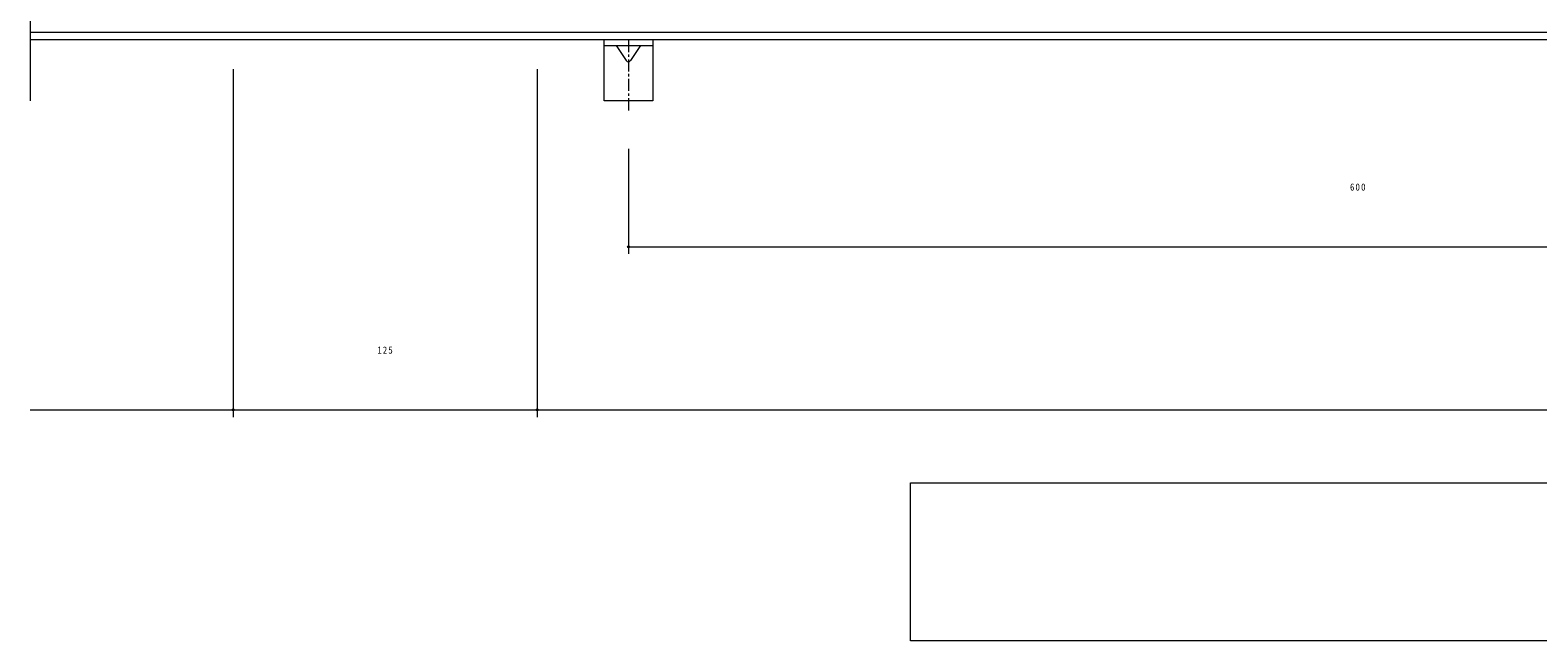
# Model space of a CAD drawing. Units: millimetres on the paper. Extents: x -28453 to 176, y -9817 to 9654.
# Drawn here: x -28349 to -27729, y 2631 to 2882 of the extents above; entities that cross this region are included whole.
import ezdxf

# ---------------------------------------------------------------- set-up
doc = ezdxf.new("R2010")
doc.units = ezdxf.units.MM
doc.header["$PDMODE"] = 32
doc.header["$PDSIZE"] = 0.8
doc.linetypes.add('CHAIN1', pattern=[8, 5, -1, 1, -1])
doc.layers.add('C-5', color=3, linetype='Continuous', lineweight=9)
doc.styles.add('ＭＳ ゴシック', font='')
doc.styles.get('ＭＳ ゴシック').set_extended_font_data('MS Gothic')

msp = doc.modelspace()

# ---------------------------------------------------------------- linework, layer by layer
at = {"layer": 'C-5'}
for p, q in [((-28349.2, 3112.6), (-28349.2, 2852.599)), ((-28113.2, 2852.598), (-28113.2, 2877.599)), ((-28113.2, 2875.299), (-28093.2, 2875.299)), ((-28108.2, 2875.299), (-28104.076, 2869.102)), ((-28098.2, 2875.299), (-28102.324, 2869.102))]:
    msp.add_line(p, q, dxfattribs=at)
at = {"layer": 'C-5', "color": 2}
for p, q in [((-27057.2, 2880.6), (-28349.2, 2880.599)), ((-27057.2, 2877.6), (-28349.2, 2877.599))]:
    msp.add_line(p, q, dxfattribs=at)
at = {"layer": 'C-5', "linetype": 'CHAIN1'}
msp.add_line((-28103.2, 2877.599), (-28103.2, 2847.879), dxfattribs=at)
at = {"layer": 'C-5', "color": 7}
for p, q in [((-28265.7, 2865.599), (-28265.7, 2722.6)), ((-28140.7, 2865.599), (-28140.7, 2722.6)), ((-28103.2, 2832.88), (-28103.2, 2789.599)), ((-28103.2, 2792.598), (-27503.2, 2792.598)), ((-28349.2, 2725.6), (-27057.2, 2725.6))]:
    msp.add_line(p, q, dxfattribs=at)
at = {"layer": 'C-5'}
msp.add_lwpolyline([(-28093.2, 2877.599), (-28093.2, 2852.598), (-28113.2, 2852.598)], dxfattribs=at)
at = {"layer": 'C-5', "color": 7}
msp.add_lwpolyline([(-27987.2, 2630.599), (-27987.2, 2695.599), (-27412.2, 2695.599), (-27412.2, 2630.599)], close=True, dxfattribs=at)
at = {"layer": 'C-5'}
msp.add_arc((-28103.2, 2869.585), 1, 208.86209, 331.13791, dxfattribs=at)
at = {"layer": 'C-5', "color": 7}
for p in [(-28103.2, 2792.598), (-28265.7, 2725.6), (-28140.7, 2725.6)]:
    msp.add_point(p, dxfattribs=at)

# ---------------------------------------------------------------- texts
at = {"layer": 'C-5', "color": 2, "char_height": 2.933, "attachment_point": 7, "style": 'ＭＳ ゴシック'}
for s, insert in [('\\T1.27;\\W0.9;600', (-27806.45, 2815.598)), ('\\T1.27;\\W0.9;125', (-28206.45, 2748.6))]:
    msp.add_mtext(s, dxfattribs=dict(at, insert=insert))

doc.saveas('drawing.dxf')
